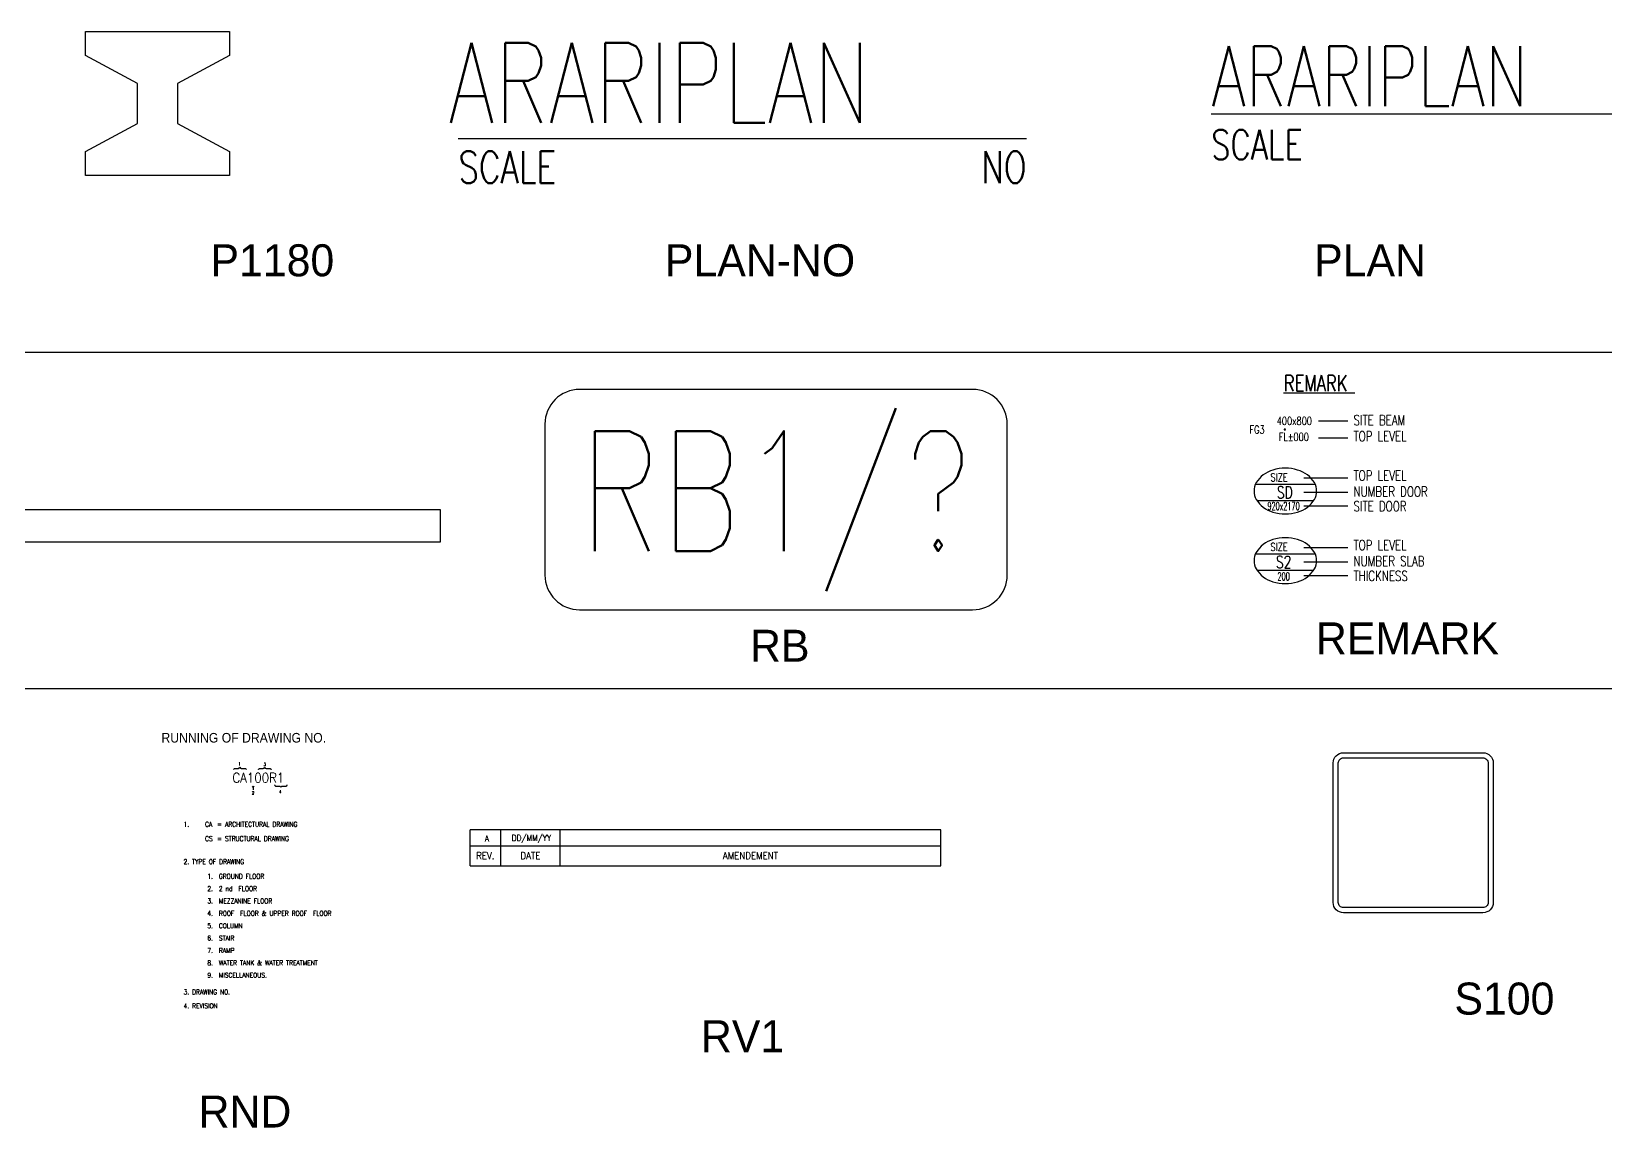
# Model space of a CAD drawing. Header units: inches. Extents: x -2548 to -2391, y 2200 to 2352.
# Drawn here: x -2534.14 to -2514.47, y 2242.92 to 2256.63 of the extents above; entities that cross this region are included whole.
import ezdxf
from ezdxf.enums import TextEntityAlignment as Align

# ---------------------------------------------------------------- set-up
doc = ezdxf.new("R2010")
doc.units = ezdxf.units.IN
doc.header["$MEASUREMENT"] = 0
for name, color, linetype in [('4', 4, 'Continuous'), ('DIM', 8, 'Continuous'), ('PILE', 4, 'Continuous'), ('S-100X100X3-2', 7, 'Continuous'), ('TEXT', 6, 'Continuous'), ('TXT', 2, 'Continuous'), ('VPORTS', 7, 'Continuous')]:
    doc.layers.add(name, color=color, linetype=linetype)
doc.styles.add('EUR', font='eur_____.pfb', dxfattribs={"width": 0.95})
doc.styles.add('Rs75', font='romans.shx', dxfattribs={"width": 0.75})

# ---------------------------------------------------------------- blocks, each defined once
blk = doc.blocks.new('Pl180')
at = {"layer": 'PILE', "flags": 128}
blk.add_lwpolyline([(180, 180), (180, 150), (115, 115), (115, 65), (180, 30), (180, 0), (0, 0), (0, 30), (65, 65), (65, 115), (0, 150), (0, 180)], close=True, dxfattribs=at)
blk = doc.blocks.new('PLAN-NO')
at = {"layer": 'TXT'}
blk.add_line((0, 0), (35.5, 0), dxfattribs=at)
at = {"layer": 'TXT', "style": 'Rs75', "width": 0.75}
blk.add_text('SCALE', height=2, dxfattribs=at).set_placement((0, -0.8), align=Align.TOP_LEFT)
at = {"layer": 'TXT', "color": 3, "style": 'Rs75', "width": 0.75}
blk.add_attdef('PLAN', text='', height=5, dxfattribs=at).set_placement((-0.619, -0.523), align=Align.BOTTOM_LEFT)
at = {"layer": 'TXT', "style": 'Rs75', "width": 0.75}
blk.add_attdef('NO', text='', height=2, dxfattribs=at).set_placement((35.5, -0.8), align=Align.TOP_RIGHT)
blk = doc.blocks.new('PLAN')
at = {"layer": 'TXT'}
blk.add_line((-17.75, 0), (17.75, 0), dxfattribs=at)
at = {"layer": 'TXT', "style": 'Rs75', "width": 0.75}
blk.add_text('SCALE', height=1.5, dxfattribs=at).set_placement((-17.75, -0.8), align=Align.TOP_LEFT)
at = {"layer": 'TXT', "color": 3, "style": 'Rs75', "width": 0.75}
blk.add_attdef('PLAN', text='', height=3, dxfattribs=at).set_placement((-17.74, -0.523), align=Align.BOTTOM_LEFT)
at = {"layer": 'TXT', "style": 'Rs75', "width": 0.75}
blk.add_attdef('NO', text='', height=1.5, dxfattribs=at).set_placement((17.75, -0.8), align=Align.TOP_RIGHT)
blk = doc.blocks.new('R3')
at = {"color": 2}
for p, q in [((-117.65, 0), (-117.65, 4)), ((-109.98, 0), (-109.98, 4)), ((-95.11, 0), (-95.11, 4))]:
    blk.add_line(p, q, dxfattribs=at)
at = {"color": 1}
blk.add_lwpolyline([(-117.65, 0), (0, 0), (0, 4), (-117.65, 4)], dxfattribs=at)
at = {"color": 6, "style": 'Rs75', "width": 0.9}
blk.add_attdef('A', text='', height=2.5, dxfattribs=at).set_placement((-113.81, 2), align=Align.MIDDLE)
at = {"color": 4, "style": 'Rs75', "width": 0.9}
blk.add_attdef('DD/MM/YY', text='', height=1.5, dxfattribs=at).set_placement((-102.3, 1.93), align=Align.MIDDLE)
blk.add_attdef('A', text='', height=1.5, dxfattribs=at).set_placement((-92.55, 2), align=Align.MIDDLE_LEFT)
blk = doc.blocks.new('RB')
at = {"color": 8}
blk.add_lwpolyline([(-0.433, 2.321), (-0.433, 0.433, 0.414214), (0, 0), (4.911, 0, 0.414214), (5.344, 0.433), (5.344, 2.321, 0.414214), (4.911, 2.754), (0, 2.754, 0.414214)], format="xyb", close=True, dxfattribs=at)
at = {"color": 4, "style": 'Rs75', "width": 0.75}
blk.add_attdef('MMMM', text='', height=1.5, dxfattribs=at).set_placement((2.456, 1.377), align=Align.MIDDLE)
blk = doc.blocks.new('BSS')
at = {"color": 1}
for p, q in [((0, -3), (0, 3)), ((0, 0), (9, 0))]:
    blk.add_line(p, q, dxfattribs=at)
blk.add_lwpolyline([(-6, -2, 0.414214), (-5, -3), (9, -3, 0.414214), (9, -2), (9, 2, 0.414214), (9, 3), (-5, 3, 0.414214), (-6, 2)], format="xyb", close=True, dxfattribs=at)
at = {"color": 4, "style": 'Rs75', "width": 0.75}
blk.add_attdef('BSS', text='', height=1.5, dxfattribs=at).set_placement((-3, 0), align=Align.MIDDLE)
at = {"color": 2, "style": 'Rs75', "width": 0.75}
for tag, p in [('200X500', (5, 1)), ('FL+100', (5, -1))]:
    blk.add_attdef(tag, text='', height=1.5, dxfattribs=at).set_placement(p, align=Align.MIDDLE)
blk = doc.blocks.new('Remark')
at = {"layer": 'DIM'}
for p, q in [((314, 1068), (679, 1068)), ((314, 856), (679, 856)), ((-474, 277), (272, 277)), ((130, 356), (679, 356)), ((-456, 72), (254, 72)), ((130, 175), (679, 175)), ((130, 4), (679, 4)), ((130, -514), (679, -514)), ((-474, -594), (272, -594)), ((130, -695), (679, -695)), ((-456, -798), (254, -798)), ((130, -867), (679, -867))]:
    blk.add_line(p, q, dxfattribs=at)
for points in [[(-101, 476, 0.073626), (-256, 453, 0.084496), (-377, 392, 0.10641), (-464, 295, 0.129617), (-492, 190, 0.129617), (-464, 86, 0.10641), (-377, -12, 0.084496), (-256, -73, 0.073626), (-101, -95, 0.073626), (53, -73, 0.084496), (175, -12, 0.10641), (262, 86, 0.129617), (290, 190, 0.129617), (262, 295, 0.10641), (175, 392, 0.084496), (53, 453, 0.073626)], [(-101, -394, 0.073626), (-256, -417, 0.084496), (-377, -478, 0.10641), (-464, -576, 0.129617), (-492, -680, 0.129617), (-464, -784, 0.10641), (-377, -882, 0.084496), (-256, -943, 0.073626), (-101, -966, 0.073626), (53, -943, 0.084496), (175, -882, 0.10641), (262, -784, 0.129617), (290, -680, 0.129617), (262, -576, 0.10641), (175, -478, 0.084496), (53, -417, 0.073626)]]:
    blk.add_lwpolyline(points, format="xyb", close=True, dxfattribs=at)
at = {"layer": 'TXT'}
blk.add_line((-123, 1417), (768, 1417), dxfattribs=at)
at = {"layer": 'DIM'}
ref = blk.add_blockref('BSS', (-110, 960), dxfattribs=at)
ref.add_attrib('FL+100', 'FL%%P000', (-183, 817), dxfattribs={"color": 2, "height": 100, "style": 'Rs75', "width": 0.75})
ref.add_attrib('500X500', '400x800', (-209, 1017), dxfattribs={"color": 2, "height": 100, "style": 'Rs75', "width": 0.75})
ref.add_attrib('BSS', 'FG3', (-549, 908), dxfattribs={"color": 6, "height": 100, "style": 'Rs75', "width": 0.75, "flags": 8})
at = {"layer": 'DIM', "color": 2, "style": 'Rs75', "width": 0.75}
for p in [(-286, 311), (-286, -559)]:
    blk.add_attdef('FL%%P00', p, '', height=100, dxfattribs=at)
at = {"layer": 'TEXT', "style": 'Rs75', "width": 0.75}
for s, height, p in [('REMARK', 200, (-120, 1437)), ('SD', 150, (-207, 99)), ('S2', 150, (-218, -772))]:
    blk.add_text(s, height=height, dxfattribs=at).set_placement(p)
at = {"layer": 'TXT', "style": 'Rs75'}
for s, height, width, p in [('SITE BEAM', 125, 0.75, (751, 1014)), ('TOP LEVEL', 125, 0.75, (751, 813)), ('TOP LEVEL', 125, 0.75, (751, 322)), ('NUMBER DOOR', 125, 0.75, (751, 121)), ('920x2170', 100, 0.6, (-325, -47)), ('SITE DOOR', 125, 0.75, (751, -62)), ('TOP LEVEL', 125, 0.75, (751, -548)), ('NUMBER SLAB', 125, 0.75, (751, -749)), ('200', 100, 0.6, (-199, -926)), ('THICKNESS', 125, 0.75, (751, -933))]:
    blk.add_text(s, height=height, dxfattribs=dict(at, width=width)).set_placement(p)
blk = doc.blocks.new('AR4')
at = {"layer": 'DIM'}
blk.add_line((0, 0), (-1, 0), dxfattribs=at)
at = {"layer": 'DIM', "color": 4}
for q in [(-0.575, 0.575), (-0.575, -0.575)]:
    blk.add_line((0, 0), q, dxfattribs=at)
blk = doc.blocks.new('RND')
at = {"color": 2}
blk.add_line((-773, 2315), (-773, 2202), dxfattribs=at)
at = {"layer": 'TXT', "color": 2}
for points in [[(-1379, 2832), (-1375, 2843, -0.109518), (-1366, 2857), (-1360, 2863, -0.154866), (-1336, 2871), (-1229, 2871, 0.198912), (-1202, 2882), (-1184, 2906), (-1166, 2882, 0.198912), (-1139, 2871), (-1024, 2871, -0.154866), (-1000, 2863), (-994, 2857, -0.109518), (-985, 2843), (-981, 2832)], [(-604, 2832), (-600, 2843, -0.109518), (-591, 2857), (-585, 2863, -0.154866), (-561, 2871), (-454, 2871, 0.198912), (-427, 2882), (-409, 2906), (-391, 2882, 0.198912), (-364, 2871), (-249, 2871, -0.154866), (-225, 2863), (-219, 2857, -0.109518), (-210, 2843), (-206, 2832)], [(-101, 2357), (-97, 2347, 0.109518), (-88, 2333), (-82, 2326, 0.154866), (-58, 2319), (49, 2319, -0.198912), (76, 2308), (94, 2284), (112, 2308, -0.198912), (139, 2319), (254, 2319, 0.154866), (278, 2326), (284, 2333, 0.109518), (293, 2347), (297, 2357)]]:
    blk.add_lwpolyline(points, format="xyb", dxfattribs=at)
at = {"xscale": 50, "yscale": 50, "zscale": 50, "rotation": 90}
blk.add_blockref('AR4', (-773, 2315), dxfattribs=at)
at = {"layer": 'TXT', "color": 6}
for s, style, width, p in [('RUNNING OF DRAWING NO.', 'EUR', 0.95, (-3635, 3679)), ('CA100R1', 'Rs75', 0.9, (-1416, 2430))]:
    blk.add_text(s, height=300, dxfattribs=dict(at, style=style, width=width)).set_placement(p)
at = {"layer": 'TXT', "color": 4, "style": 'Rs75', "width": 0.9}
for s, height, p in [('1', 100, (-1234, 2962)), ('3', 100, (-447, 2948)), ('2', 100, (-811, 2051)), ('4', 100, (39, 2095)), ('= ARCHITECTURAL DRAWING', 150, (-1891, 1050)), ('= STRUCTURAL DRAWING', 150, (-1891, 601)), ('1.  GROUND FLOOR', 150, (-2199, -576)), ('2.  2 nd  FLOOR', 150, (-2199, -963)), ('3.  MEZZANINE FLOOR', 150, (-2199, -1349)), ('4.  ROOF  FLOOR & UPPER ROOF  FLOOR', 150, (-2199, -1735)), ('5.  COLUMN', 150, (-2199, -2121)), ('6.  STAIR', 150, (-2199, -2508)), ('7.  RAMP', 150, (-2199, -2894)), ('8.  WATER TANK & WATER TREATMENT', 150, (-2199, -3280)), ('9.  MISCELLANEOUS.', 150, (-2199, -3666))]:
    blk.add_text(s, height=height, dxfattribs=at).set_placement(p)
at = {"layer": 'TXT', "color": 3, "style": 'Rs75', "width": 0.9}
for s, p in [('1. ', (-2943, 1050)), ('CA', (-2272, 1050)), ('CS', (-2272, 601)), ('2. TYPE OF DRAWING', (-2943, -120)), ('3. DRAWING NO.', (-2943, -4191)), ('4. REVISION', (-2943, -4625))]:
    blk.add_text(s, height=150, dxfattribs=at).set_placement(p)
blk = doc.blocks.new('RV1')
at = {"color": 2}
for p, q in [((-117.65, 0), (-117.65, 9)), ((-109.98, 0), (-109.98, 9)), ((-95.11, 0), (-95.11, 9))]:
    blk.add_line(p, q, dxfattribs=at)
at = {"color": 6}
blk.add_line((-117.65, 5), (0, 5), dxfattribs=at)
at = {"color": 1}
blk.add_lwpolyline([(-117.65, 0), (0, 0), (0, 9), (-117.65, 9)], dxfattribs=at)
at = {"color": 6, "style": 'Rs75', "width": 0.9}
for s, p in [('REV.', (-113.81, 2.5)), ('DATE', (-102.54, 2.5))]:
    blk.add_text(s, height=1.75, dxfattribs=at).set_placement(p, align=Align.MIDDLE_CENTER)
blk.add_text('AMENDEMENT', height=1.75, dxfattribs=at).set_placement((-47.56, 2.51), align=Align.MIDDLE)
at = {"color": 4, "style": 'Rs75', "width": 0.9}
for tag, p in [('DD/MM/YY', (-102.3, 6.93)), ('A', (-113.41, 6.77))]:
    blk.add_attdef(tag, text='', height=1.5, dxfattribs=at).set_placement(p, align=Align.MIDDLE_CENTER)
blk.add_attdef('A', text='', height=1.5, dxfattribs=at).set_placement((-92.55, 7), align=Align.MIDDLE_LEFT)
blk = doc.blocks.new('S100')
at = {"layer": 'S-100X100X3-2'}
for points in [[(0, -93.6), (0, -6.4, -0.414214), (6.4, 0), (93.6, 0, -0.414214), (100, -6.4), (100, -93.6, -0.414214), (93.6, -100), (6.4, -100, -0.414214)], [(3.2, -93.6), (3.2, -6.4, -0.414214), (6.4, -3.2), (93.6, -3.2, -0.414214), (96.8, -6.4), (96.8, -93.6, -0.414214), (93.6, -96.8), (6.4, -96.8, -0.414214)]]:
    blk.add_lwpolyline(points, format="xyb", close=True, dxfattribs=at)

msp = doc.modelspace()

# ---------------------------------------------------------------- linework, layer by layer
for p, q in [((-2547.27235, 2252.61823), (-2476.47077, 2252.61823)), ((-2547.27235, 2248.41352), (-2476.47077, 2248.41352))]:
    msp.add_line(p, q)

# ---------------------------------------------------------------- block references
at = {"layer": 'VPORTS'}
for name, p, xscale, yscale, zscale in [('Pl180', (-2533.46611, 2254.82615), 0.01, 0.01, 0.01), ('RND', (-2531.0631, 2246.26537), 0.0004, 0.0004, 0.0004), ('S100', (-2517.8747, 2247.60958), 0.02, 0.02, 0.02)]:
    msp.add_blockref(name, p, dxfattribs=dict(at, xscale=xscale, yscale=yscale, zscale=zscale))
for name, p, xscale, yscale, zscale, values in [('PLAN-NO', (-2528.8071, 2255.2896), 0.2, 0.2, 0.2, {'NO': 'NO', 'PLAN': 'ARARIPLAN'}), ('PLAN', (-2514.96182, 2255.59857), 0.25, 0.25, 0.25, {'PLAN': 'ARARIPLAN', 'NO': 'NO'})]:
    msp.add_blockref(name, p, dxfattribs=dict(at, xscale=xscale, yscale=yscale, zscale=zscale)).add_auto_attribs(values)
ref = msp.add_blockref('Remark', (-2518.37169, 2250.69083), dxfattribs=dict(at, xscale=0.001, yscale=0.001, zscale=0.001))
ref.add_attrib('FL%%P00', 'SIZE', (-2518.65807, 2251.00212), dxfattribs={"layer": 'DIM', "color": 2, "height": 0.1, "style": 'Rs75', "width": 0.75})
ref.add_attrib('FL%%P00', 'SIZE', (-2518.65807, 2250.13181), dxfattribs={"layer": 'DIM', "color": 2, "height": 0.1, "style": 'Rs75', "width": 0.75})
msp.add_blockref('RB', (-2527.29138, 2249.39713), dxfattribs=at).add_auto_attribs({'MMMM': 'RB1/?'})
ref = msp.add_blockref('R3', (-2529.03139, 2250.2462), dxfattribs=dict(at, xscale=0.1, yscale=0.1, zscale=0.1))
ref.add_attrib('A', 'A', dxfattribs={"layer": '0', "color": 6, "height": 0.25, "style": 'Rs75', "width": 0.9}).set_placement((-2540.41281, 2250.4462), align=Align.MIDDLE)
ref.add_attrib('DD/MM/YY', 'DD/MM/YY', dxfattribs={"layer": '0', "color": 4, "height": 0.15, "style": 'Rs75', "width": 0.9}).set_placement((-2539.26159, 2250.43968), align=Align.MIDDLE)
ref = msp.add_blockref('RV1', (-2522.77861, 2246.19762), dxfattribs=dict(at, xscale=0.05, yscale=0.05, zscale=0.05))
ref.add_attrib('A', 'A', dxfattribs={"layer": '0', "color": 4, "height": 0.075, "style": 'Rs75', "width": 0.9}).set_placement((-2528.44921, 2246.5361), align=Align.MIDDLE_CENTER)
ref.add_attrib('DD/MM/YY', 'DD/MM/YY', dxfattribs={"layer": '0', "color": 4, "height": 0.075, "style": 'Rs75', "width": 0.9}).set_placement((-2527.89371, 2246.54436), align=Align.MIDDLE_CENTER)

# ---------------------------------------------------------------- texts
at = {"layer": '4'}
for s, p in [('P1180', (-2531.90426, 2253.56569)), ('PLAN-NO', (-2526.22549, 2253.56569)), ('PLAN', (-2518.11296, 2253.56569)), ('REMARK', (-2518.09033, 2248.83934)), ('RB', (-2525.16145, 2248.74695)), ('S100', (-2516.35951, 2244.33649)), ('RV1', (-2525.77519, 2243.86582)), ('RND', (-2532.05232, 2242.92448))]:
    msp.add_text(s, height=0.4, dxfattribs=at).set_placement(p)

doc.saveas('drawing.dxf')
